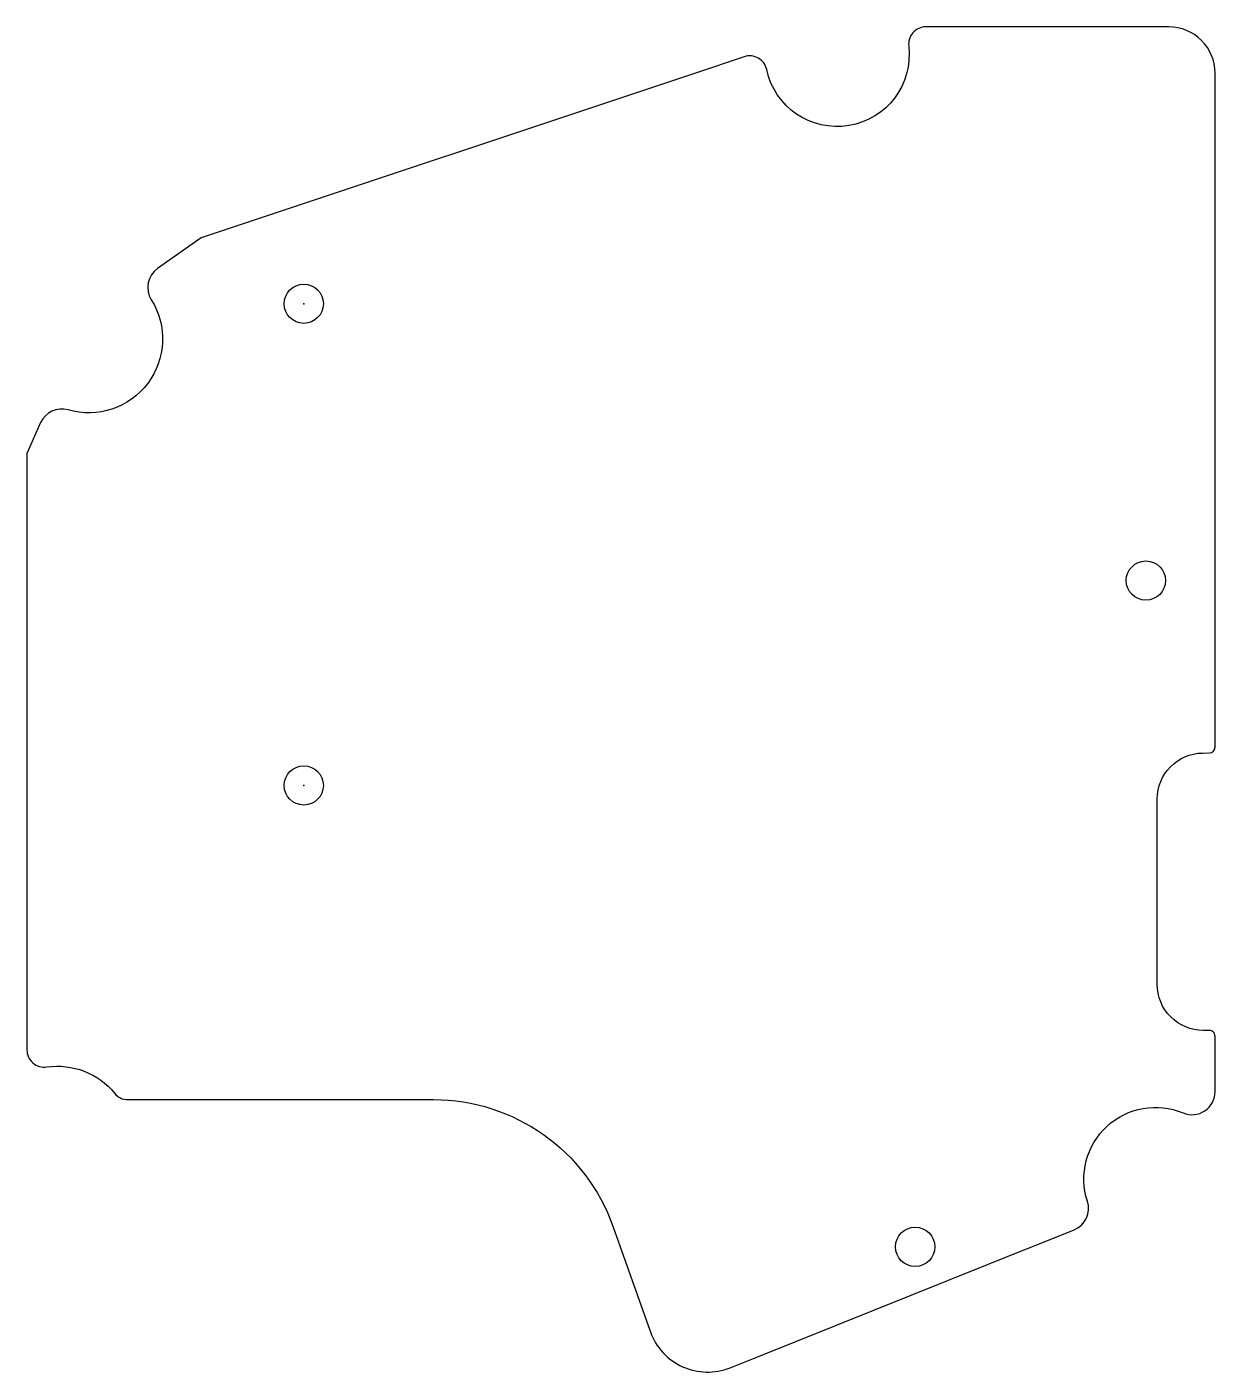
# Model space of a CAD drawing. Header units: millimetres. Extents: x -127 to -24, y -53 to 64.
import ezdxf

# ---------------------------------------------------------------- set-up
doc = ezdxf.new("R2010")
doc.units = ezdxf.units.MM
doc.layers.get('0').update_dxf_attribs({"linetype": 'CONTINUOUS'})

msp = doc.modelspace()

# ---------------------------------------------------------------- linework, layer by layer
msp.add_lwpolyline([(-24, 29.07), (-24, 58.5), (-24, 60, 0.414214), (-28, 64), (-29.5, 64), (-44.44, 64), (-49.07, 64, 0.44881), (-50.56, 62.33, -0.954244), (-62.87, 60.3, 0.447248), (-64.81, 61.41), (-68.95, 60.02), (-69.22, 59.93), (-111.9, 45.71), (-115.68, 43.05, 0.398795), (-116.22, 40.35, -0.689934), (-123.43, 30.8, 0.373958), (-125.81, 29.7), (-126.99, 27.08), (-127, 27), (-127, -24.68, 0.457752), (-125.28, -26.17, -0.264083), (-119.4, -28.45, 0.225307), (-118.24, -29), (-91.75, -29, -0.31749), (-76.2, -39.98), (-73, -49), (-72.95, -49.13, 0.426037), (-66.05, -52.24), (-63.59, -51.26), (-40.5, -42), (-40.03, -41.81), (-36.23, -40.29, 0.394878), (-35.07, -37.81, -0.64123), (-26.77, -30.15, 0.535288), (-24, -28.31), (-24, -26.93), (-24, -23.5, 0.414214), (-24.5, -23), (-25.02, -23, -0.414214), (-29.02, -19), (-29.02, -2.95, -0.410209), (-25.08, 1.05), (-24.49, 1.06, 0.410209), (-24, 1.56)], format="xyb", close=True)
for centre in [(-103, 40), (-30, 16), (-103, -1.76), (-50, -41.76)]:
    msp.add_circle(centre, 1.7)
for p in [(-103, 40), (-103, -1.76)]:
    msp.add_point(p)

doc.saveas('drawing.dxf')
